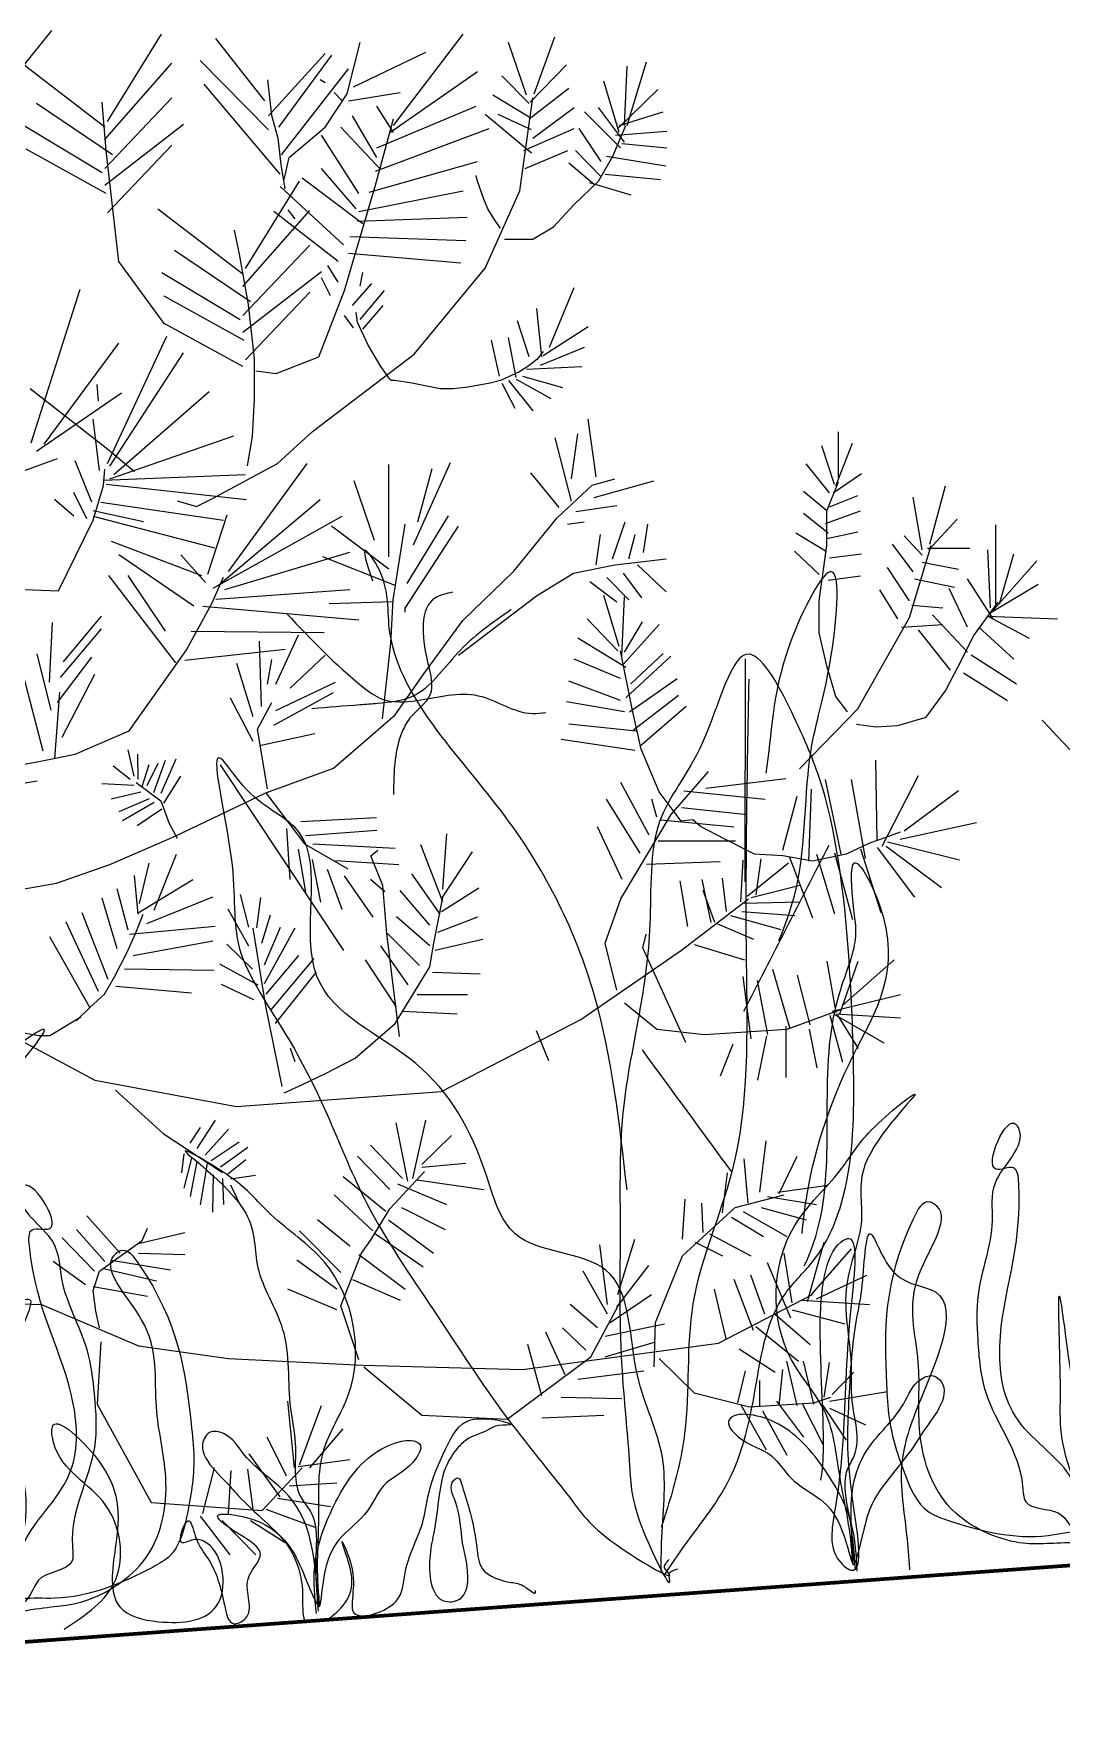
# Model space of a CAD drawing. Header units: millimetres. Extents: x 3779 to 7711, y 1445 to 3132.
# Drawn here: x 3963.8246 to 3964.0989, y 1451.5253 to 1451.9786 of the extents above; entities that cross this region are included whole.
import ezdxf

# ---------------------------------------------------------------- set-up
doc = ezdxf.new("R2010")
doc.units = ezdxf.units.MM
doc.layers.add('pluma 12', color=30, linetype='Continuous', lineweight=120)
doc.layers.add('VEJETACION', color=3, linetype='Continuous', lineweight=9)

# ---------------------------------------------------------------- blocks, each defined once
blk = doc.blocks.new('JGJGHJ')
at = {"layer": 'VEJETACION', "color": 84, "linetype": 'Continuous', "lineweight": 5, "ltscale": 0.1}
for p, q in [((1136.44926, 440.55328), (1136.44482, 440.49388)), ((1136.30739, 440.53521), (1136.33663, 440.48331)), ((1136.34574, 440.50807), (1136.34771, 440.5094)), ((1136.34841, 440.49985), (1136.34574, 440.50807)), ((1136.34847, 440.487), (1136.34841, 440.49985)), ((1136.34992, 440.45934), (1136.34847, 440.487)), ((1136.41638, 440.47829), (1136.41755, 440.48186)), ((1136.42602, 440.45222), (1136.41638, 440.47829)), ((1136.32161, 440.45457), (1136.3206, 440.45819)), ((1136.38918, 440.44999), (1136.3865, 440.45821))]:
    blk.add_line(p, q, dxfattribs=at)
for points in [[(1136.40751, 440.41401), (1136.40254, 440.46673), (1136.38235, 440.51585), (1136.35509, 440.56845), (1136.35266, 440.58602), (1136.35029, 440.58952), (1136.35151, 440.58132)], [(1136.37264, 440.57674), (1136.36796, 440.57555), (1136.36453, 440.55912), (1136.36457, 440.54974), (1136.35874, 440.54385), (1136.35641, 440.54032), (1136.35411, 440.53328), (1136.35298, 440.5239)], [(1136.32809, 440.57417), (1136.34696, 440.55317), (1136.35167, 440.54968), (1136.36106, 440.54855), (1136.37748, 440.54864), (1136.39158, 440.54285), (1136.3951, 440.54287)], [(1136.38792, 440.57096), (1136.37273, 440.56034), (1136.35988, 440.54972), (1136.35051, 440.5485), (1136.34582, 440.54847), (1136.33292, 440.5484)], [(1136.41014, 440.31082), (1136.41486, 440.31678), (1136.42902, 440.33467), (1136.43723, 440.35609), (1136.44778, 440.38345), (1136.45605, 440.39181), (1136.46429, 440.4061), (1136.47006, 440.43939), (1136.47109, 440.46908), (1136.46727, 440.51775), (1136.46123, 440.53672), (1136.45044, 440.55447), (1136.4363, 440.53183), (1136.42333, 440.51158), (1136.41873, 440.48424), (1136.4141, 440.46047), (1136.40828, 440.43668), (1136.40489, 440.40342), (1136.40271, 440.36778), (1136.40285, 440.34047), (1136.40532, 440.32267), (1136.41133, 440.30964), (1136.41132, 440.31082), (1136.41369, 440.31202)], [(1136.44983, 440.54777), (1136.44368, 440.47247), (1136.43578, 440.41679), (1136.42287, 440.38236), (1136.41814, 440.34797), (1136.41331, 440.33158), (1136.41008, 440.32338)], [(1136.40927, 440.31174), (1136.40989, 440.31932), (1136.41176, 440.34206), (1136.40671, 440.36443), (1136.40032, 440.39306), (1136.3769, 440.40447), (1136.37027, 440.4209), (1136.35373, 440.45178), (1136.32904, 440.47701), (1136.3272, 440.51555), (1136.31403, 440.528), (1136.30771, 440.53686), (1136.3085, 440.51018), (1136.30894, 440.48613), (1136.32026, 440.46083), (1136.32959, 440.43848), (1136.33794, 440.41546), (1136.35356, 440.38589), (1136.3715, 440.35502), (1136.38677, 440.33237), (1136.39869, 440.31893), (1136.41092, 440.31142), (1136.41026, 440.3124), (1136.41156, 440.31472)], [(1136.52715, 440.53122), (1136.57829, 440.45949), (1136.59822, 440.40559), (1136.60502, 440.35817), (1136.61007, 440.33365), (1136.61503, 440.32386), (1136.6167, 440.31732), (1136.61836, 440.31406)], [(1136.44211, 440.45937), (1136.46808, 440.50205)], [(1136.16985, 440.30522), (1136.16675, 440.32322), (1136.15259, 440.34818), (1136.12242, 440.36905), (1136.09631, 440.38093), (1136.1104, 440.36999), (1136.11743, 440.36702), (1136.12748, 440.36107), (1136.14559, 440.34614), (1136.1597, 440.3312), (1136.16172, 440.3272), (1136.17383, 440.31024), (1136.17978, 440.32329), (1136.18472, 440.33634), (1136.20659, 440.36849), (1136.21953, 440.38358), (1136.22851, 440.39064), (1136.23552, 440.39268), (1136.24652, 440.39574), (1136.24554, 440.39273), (1136.2366, 440.37766), (1136.22963, 440.36962), (1136.21465, 440.36053), (1136.19866, 440.35143), (1136.19073, 440.33637), (1136.17979, 440.32129), (1136.1758, 440.31726), (1136.17182, 440.31224), (1136.17472, 440.33128), (1136.18048, 440.38037), (1136.19936, 440.40951), (1136.2163, 440.42662), (1136.23221, 440.44974), (1136.25216, 440.46687), (1136.25416, 440.46788), (1136.24122, 440.45079), (1136.23427, 440.43873), (1136.22629, 440.43168), (1136.21739, 440.40961), (1136.20747, 440.39053), (1136.19651, 440.37946), (1136.18958, 440.3644), (1136.17875, 440.32729), (1136.17375, 440.32526), (1136.17177, 440.32125), (1136.16249, 440.37127), (1136.16238, 440.39229), (1136.14415, 440.42925), (1136.12095, 440.45916), (1136.09984, 440.47107), (1136.09281, 440.47504), (1136.10295, 440.45206), (1136.11602, 440.44412), (1136.12606, 440.43916), (1136.13317, 440.42218), (1136.14328, 440.40321), (1136.14935, 440.39222), (1136.15747, 440.37324), (1136.16465, 440.34224), (1136.16571, 440.33023), (1136.16778, 440.31822), (1136.17082, 440.31223), (1136.17281, 440.31424), (1136.1746, 440.35531), (1136.17245, 440.38333), (1136.1652, 440.41772), (1136.17008, 440.45141), (1136.171, 440.46744), (1136.17688, 440.4915), (1136.18588, 440.49555), (1136.18888, 440.49657), (1136.19188, 440.49759), (1136.19389, 440.4976), (1136.19889, 440.49763), (1136.2009, 440.49764)], [(1136.43578, 440.41679), (1136.41432, 440.45104)], [(1136.31657, 440.30717), (1136.31703, 440.31976), (1136.32273, 440.33449), (1136.33525, 440.34872), (1136.34259, 440.35138), (1136.34521, 440.3514), (1136.34732, 440.35036), (1136.34524, 440.34562), (1136.33687, 440.33981), (1136.33218, 440.33349), (1136.32486, 440.32715), (1136.31966, 440.3182), (1136.31761, 440.30927), (1136.31702, 440.32134), (1136.30904, 440.34176), (1136.30059, 440.35064), (1136.29531, 440.3569), (1136.29163, 440.35741), (1136.29006, 440.35583), (1136.29643, 440.34222), (1136.29802, 440.34013), (1136.3107, 440.3255), (1136.31389, 440.31817), (1136.31761, 440.30927), (1136.3176, 440.31137), (1136.31906, 440.33237), (1136.32159, 440.35022), (1136.32939, 440.36496), (1136.32553, 440.40062), (1136.31233, 440.41419), (1136.30388, 440.42359), (1136.2907, 440.43297), (1136.3055, 440.4152), (1136.30768, 440.40052), (1136.31302, 440.38376), (1136.31365, 440.36225), (1136.31423, 440.35281), (1136.31483, 440.33812), (1136.31695, 440.33446), (1136.31804, 440.32764), (1136.31754, 440.32239), (1136.31709, 440.3077)], [(1136.46145, 440.30793), (1136.46086, 440.32052), (1136.45501, 440.33518), (1136.44233, 440.34928), (1136.43497, 440.35187), (1136.43234, 440.35186), (1136.43025, 440.35079), (1136.43238, 440.34608), (1136.44081, 440.34036), (1136.44556, 440.33408), (1136.45295, 440.32783), (1136.45825, 440.31893), (1136.46039, 440.31003), (1136.46085, 440.3221), (1136.46862, 440.3426), (1136.47698, 440.35157), (1136.48219, 440.35789), (1136.48586, 440.35843), (1136.48745, 440.35687), (1136.48122, 440.34319), (1136.47966, 440.34109), (1136.46713, 440.32633), (1136.46402, 440.31896), (1136.46039, 440.31003), (1136.46038, 440.31212), (1136.4587, 440.3331), (1136.45598, 440.35093), (1136.44802, 440.36558), (1136.45151, 440.40128), (1136.46456, 440.41499), (1136.47292, 440.42448), (1136.48599, 440.434), (1136.47138, 440.41608), (1136.46936, 440.40138), (1136.4642, 440.38456), (1136.46379, 440.36304), (1136.46331, 440.35359), (1136.46287, 440.3389), (1136.46078, 440.33521), (1136.45977, 440.32839), (1136.46032, 440.32314), (1136.46093, 440.30845)], [(1136.23203, 440.30882), (1136.22774, 440.32559), (1136.21352, 440.33443), (1136.20563, 440.33702), (1136.20456, 440.34068), (1136.21506, 440.34126), (1136.224, 440.33816), (1136.22717, 440.33398), (1136.23036, 440.32665), (1136.23254, 440.31197), (1136.23254, 440.31092), (1136.2367, 440.31934), (1136.24031, 440.33195), (1136.25334, 440.34881), (1136.25587, 440.36772), (1136.24724, 440.4107), (1136.24827, 440.4149), (1136.253, 440.41493), (1136.24663, 440.42644), (1136.24612, 440.42538), (1136.25354, 440.41126), (1136.25517, 440.40129), (1136.26052, 440.38191), (1136.26163, 440.36985), (1136.26066, 440.35567), (1136.25292, 440.32992), (1136.25242, 440.32572), (1136.24404, 440.322), (1136.2383, 440.31515), (1136.2362, 440.31357), (1136.23935, 440.31358), (1136.25405, 440.31471), (1136.27133, 440.32424), (1136.27908, 440.34632), (1136.27794, 440.36521), (1136.27571, 440.38881), (1136.27036, 440.40715), (1136.27141, 440.40768), (1136.27616, 440.4035), (1136.28689, 440.36001), (1136.28694, 440.35109), (1136.28387, 440.33533), (1136.27867, 440.32533), (1136.27396, 440.32268), (1136.24722, 440.31625), (1136.23829, 440.31672), (1136.232, 440.31512), (1136.23043, 440.31353), (1136.23043, 440.31249), (1136.23875, 440.3288), (1136.24071, 440.35504), (1136.23901, 440.3797), (1136.23655, 440.34715), (1136.23453, 440.33297), (1136.23353, 440.32352), (1136.23251, 440.31722), (1136.23305, 440.31512)], [(1136.52826, 440.30651), (1136.53238, 440.32332), (1136.54651, 440.33232), (1136.55437, 440.33498), (1136.5554, 440.33866), (1136.54489, 440.33913), (1136.53599, 440.33594), (1136.53286, 440.33172), (1136.52975, 440.32436), (1136.52772, 440.30966), (1136.52773, 440.30861), (1136.52348, 440.31698), (1136.51974, 440.32955), (1136.50653, 440.34628), (1136.5038, 440.36515), (1136.51198, 440.40822), (1136.5109, 440.41242), (1136.50618, 440.41239), (1136.51242, 440.42397), (1136.51295, 440.42292), (1136.50567, 440.40871), (1136.50415, 440.39874), (1136.499, 440.37929), (1136.49802, 440.36722), (1136.49914, 440.35306), (1136.50715, 440.32739), (1136.5077, 440.32319), (1136.51612, 440.31957), (1136.52193, 440.31278), (1136.52404, 440.31121), (1136.52089, 440.3112), (1136.50618, 440.31217), (1136.48881, 440.32152), (1136.48082, 440.34352), (1136.48177, 440.36241), (1136.48374, 440.38604), (1136.4889, 440.40443), (1136.48784, 440.40495), (1136.48314, 440.40072), (1136.47287, 440.35712), (1136.47292, 440.3482), (1136.47615, 440.33247), (1136.48145, 440.32253), (1136.48619, 440.31993), (1136.513, 440.31378), (1136.52192, 440.31435), (1136.52823, 440.31281), (1136.52981, 440.31124), (1136.52982, 440.31019), (1136.52133, 440.32642), (1136.5191, 440.35264), (1136.52054, 440.37731), (1136.52334, 440.34479), (1136.52551, 440.33063), (1136.52661, 440.3212), (1136.5277, 440.3149), (1136.52718, 440.3128)]]:
    blk.add_spline(points, degree=3, dxfattribs=at)
for points, knots in [([(1136.4528, 440.47751), (1136.45498, 440.48184), (1136.46193, 440.49772), (1136.46263, 440.52533), (1136.47208, 440.54714), (1136.47855, 440.58668), (1136.45543, 440.54891), (1136.45506, 440.53278), (1136.45257, 440.5224)], [0.1792242, 0.1792242, 0.1792242, 0.1792242, 0.1937143, 0.2311012, 0.2550797, 0.2793033, 0.3016037, 0.3367139, 0.3367139, 0.3367139, 0.3367139]), ([(1136.45326, 440.39032), (1136.45404, 440.39168), (1136.46415, 440.4109), (1136.46009, 440.43876), (1136.46879, 440.46535), (1136.47412, 440.47571), (1136.4731, 440.48549), (1136.47322, 440.5032), (1136.48787, 440.47018), (1136.46927, 440.44724), (1136.45704, 440.41879), (1136.45381, 440.40253), (1136.45322, 440.39907)], [1.6937456, 1.6937456, 1.6937456, 1.6937456, 1.6984352, 1.7590359, 1.7699303, 1.7833718, 1.7914099, 1.8029502, 1.8157902, 1.8572899, 1.8958941, 1.9063034, 1.9063034, 1.9063034, 1.9063034]), ([(1136.45356, 440.33294), (1136.45422, 440.3357), (1136.45683, 440.3554), (1136.45402, 440.39169), (1136.46883, 440.39869), (1136.46269, 440.36901), (1136.46132, 440.34904), (1136.45772, 440.32759), (1136.45367, 440.31367), (1136.46407, 440.3035), (1136.46025, 440.33455), (1136.46222, 440.35074), (1136.46475, 440.37106), (1136.46869, 440.38331), (1136.47094, 440.40571), (1136.47536, 440.38352), (1136.4974, 440.38166), (1136.48161, 440.35363), (1136.47361, 440.33439), (1136.47544, 440.31951), (1136.47539, 440.31037), (1136.47541, 440.30807), (1136.47541, 440.3073)], [2.0382333, 2.0382333, 2.0382333, 2.0382333, 2.0474859, 2.1038583, 2.1084542, 2.129251, 2.1628675, 2.1818065, 2.1957765, 2.2015201, 2.222475, 2.2466167, 2.2675717, 2.2770411, 2.2920292, 2.3045509, 2.3163788, 2.3470203, 2.3640922, 2.3847617, 2.3893549, 2.3916515, 2.3916515, 2.3916515, 2.3916515]), ([(1136.2491, 440.30787), (1136.25505, 440.31117), (1136.26724, 440.31794), (1136.26549, 440.34335), (1136.25004, 440.35029), (1136.24922, 440.36676), (1136.26783, 440.34738), (1136.26545, 440.33339), (1136.26062, 440.31191), (1136.27612, 440.30676), (1136.29468, 440.30731), (1136.29259, 440.32768), (1136.2851, 440.32957), (1136.28008, 440.32696), (1136.28463, 440.33782), (1136.28583, 440.32798), (1136.29022, 440.32243), (1136.29195, 440.31462), (1136.29295, 440.30487), (1136.30104, 440.30804), (1136.29619, 440.317), (1136.30668, 440.32528), (1136.29665, 440.32945), (1136.29073, 440.33595), (1136.30645, 440.33392), (1136.31234, 440.32426), (1136.31364, 440.313), (1136.31261, 440.30668), (1136.31346, 440.30505)], [0, 0, 0, 0, 0.0190631, 0.0390751, 0.0609662, 0.0651734, 0.0786481, 0.1041588, 0.1199359, 0.1309978, 0.1477208, 0.1647541, 0.1679551, 0.1706381, 0.1767941, 0.1812877, 0.1888183, 0.2013194, 0.206984, 0.2103121, 0.2209479, 0.2278061, 0.2408305, 0.2434606, 0.2481966, 0.2705155, 0.2768482, 0.2843473, 0.2843473, 0.2843473, 0.2843473]), ([(1136.31886, 440.30505), (1136.32086, 440.30605), (1136.32823, 440.31171), (1136.32667, 440.31865), (1136.324, 440.32832), (1136.32945, 440.31477), (1136.3223, 440.30352), (1136.33986, 440.30695), (1136.34076, 440.3191), (1136.3468, 440.32755), (1136.34896, 440.33902), (1136.35351, 440.34748), (1136.35875, 440.35627), (1136.36553, 440.35573), (1136.3683, 440.35557), (1136.37345, 440.35326), (1136.36819, 440.35416), (1136.36515, 440.35206), (1136.36048, 440.35135), (1136.35675, 440.34805), (1136.35328, 440.34348), (1136.35137, 440.33586), (1136.3499, 440.32764), (1136.34715, 440.31903), (1136.34716, 440.30699), (1136.35618, 440.3078), (1136.35845, 440.31478), (1136.35628, 440.32344), (1136.35709, 440.33197), (1136.35401, 440.33902), (1136.35733, 440.34104), (1136.35837, 440.3359), (1136.35972, 440.33081), (1136.36067, 440.32294), (1136.36071, 440.31439), (1136.36812, 440.31166), (1136.37207, 440.31113), (1136.37549, 440.30752), (1136.3754, 440.30886), (1136.37539, 440.30906)], [0.291158, 0.291158, 0.291158, 0.291158, 0.2968189, 0.3110572, 0.3132257, 0.3208833, 0.3329791, 0.3443383, 0.3528353, 0.3672007, 0.3748583, 0.3870919, 0.3975073, 0.4006648, 0.406031, 0.408384, 0.4115412, 0.4148691, 0.4210279, 0.4243966, 0.4296567, 0.4379725, 0.44767, 0.4541753, 0.4671859, 0.4714285, 0.4761329, 0.4866641, 0.4977581, 0.5035431, 0.5047196, 0.5070718, 0.5146018, 0.5241264, 0.5300063, 0.5384901, 0.5424974, 0.5455653, 0.5460912, 0.5460912, 0.5460912, 0.5460912])]:
    blk.add_open_spline(points, degree=3, knots=knots, dxfattribs=at)
blk = doc.blocks.new('5')
for p, q in [((0.15444, 0.85823), (0.17166, 0.87982)), ((0.20264, 0.82919), (0.23276, 0.87776)), ((0.29015, 0.84075), (0.26289, 0.87545)), ((0.33607, 0.8446), (0.34323, 0.87313)), ((0.36189, 0.82687), (0.40062, 0.87776)), ((0.43577, 0.84384), (0.42574, 0.87313)), ((0.44008, 0.8446), (0.45156, 0.87622)), ((0.20119, 0.82609), (0.15385, 0.86234)), ((0.20119, 0.81916), (0.2385, 0.86157)), ((0.2923, 0.82456), (0.25428, 0.86311)), ((0.2923, 0.83227), (0.32387, 0.86697)), ((0.29804, 0.82609), (0.32745, 0.86619)), ((0.33965, 0.84847), (0.37981, 0.86773)), ((0.43793, 0.83998), (0.45802, 0.86079)), ((0.4903, 0.82687), (0.49173, 0.86003)), ((0.49173, 0.82687), (0.50249, 0.86234)), ((0.29875, 0.79989), (0.25644, 0.85)), ((0.29178, 0.85234), (0.29401, 0.83269)), ((0.29947, 0.81067), (0.33678, 0.85848)), ((0.32387, 0.85078), (0.321, 0.85232)), ((0.35973, 0.82301), (0.40851, 0.85694)), ((0.43721, 0.83921), (0.42214, 0.85463)), ((0.48743, 0.82301), (0.47882, 0.85154)), ((0.20119, 0.80297), (0.2385, 0.8423)), ((0.32387, 0.82609), (0.33607, 0.8446)), ((0.33319, 0.84075), (0.32889, 0.84538)), ((0.33678, 0.84075), (0.36547, 0.84538)), ((0.43721, 0.83149), (0.41713, 0.84384)), ((0.43219, 0.79064), (0.43936, 0.8423)), ((0.43721, 0.83072), (0.45944, 0.84769)), ((0.48671, 0.82533), (0.50894, 0.84692)), ((0.2055, 0.81067), (0.16317, 0.83921)), ((0.20192, 0.813), (0.19976, 0.83998)), ((0.29401, 0.83269), (0.29741, 0.81981)), ((0.35256, 0.80914), (0.33893, 0.83227)), ((0.36189, 0.82301), (0.35256, 0.83767)), ((0.35256, 0.81453), (0.4078, 0.83767)), ((0.43865, 0.81145), (0.41283, 0.83304)), ((0.43865, 0.82456), (0.41999, 0.83304)), ((0.43936, 0.81993), (0.46232, 0.8369)), ((0.48815, 0.81453), (0.46805, 0.83458)), ((0.4903, 0.81762), (0.47595, 0.8369)), ((0.48743, 0.82687), (0.51182, 0.83458)), ((0.19976, 0.80066), (0.156, 0.82687)), ((0.20119, 0.79372), (0.24495, 0.82764)), ((0.30378, 0.80914), (0.32387, 0.82609)), ((0.35471, 0.8022), (0.33248, 0.82609)), ((0.35184, 0.79372), (0.36189, 0.83072)), ((0.35184, 0.80143), (0.41497, 0.82533)), ((0.43434, 0.813), (0.46232, 0.82533)), ((0.47739, 0.80683), (0.46518, 0.82533)), ((0.48384, 0.80991), (0.49101, 0.82687)), ((0.48527, 0.82148), (0.51396, 0.82378)), ((0.20192, 0.78909), (0.15744, 0.81377)), ((0.20908, 0.75131), (0.20192, 0.813)), ((0.20264, 0.7783), (0.2385, 0.81608)), ((0.29741, 0.81981), (0.29906, 0.8052)), ((0.34252, 0.78909), (0.32172, 0.82148)), ((0.43506, 0.80297), (0.45873, 0.813)), ((0.47739, 0.79834), (0.46304, 0.813)), ((0.48886, 0.81684), (0.51396, 0.81453)), ((0.29906, 0.8052), (0.30129, 0.79174)), ((0.30091, 0.7968), (0.30378, 0.80914)), ((0.34109, 0.78061), (0.32172, 0.80297)), ((0.34826, 0.78986), (0.40851, 0.80683)), ((0.47379, 0.79372), (0.45944, 0.80606)), ((0.47595, 0.79603), (0.48384, 0.80991)), ((0.48025, 0.80991), (0.51325, 0.80452)), ((0.27947, 0.74729), (0.30959, 0.79586)), ((0.34467, 0.77213), (0.31095, 0.79757)), ((0.33463, 0.73512), (0.35184, 0.79372)), ((0.40851, 0.79603), (0.4078, 0.79911)), ((0.41211, 0.78601), (0.40851, 0.79603)), ((0.46232, 0.78292), (0.47595, 0.79603)), ((0.47093, 0.79526), (0.49388, 0.78831)), ((0.47954, 0.79989), (0.51038, 0.7968)), ((0.33391, 0.76056), (0.29875, 0.79294)), ((0.34252, 0.77907), (0.40062, 0.79064)), ((0.41426, 0.78061), (0.41211, 0.78601)), ((0.41283, 0.74746), (0.43219, 0.79064)), ((0.27802, 0.7442), (0.23068, 0.78044)), ((0.27802, 0.73726), (0.31533, 0.77967)), ((0.33104, 0.75131), (0.29517, 0.77907)), ((0.30299, 0.77997), (0.30693, 0.77494)), ((0.3418, 0.77367), (0.40278, 0.77599)), ((0.41856, 0.77367), (0.41426, 0.78061)), ((0.45083, 0.77059), (0.46232, 0.78292)), ((0.27609, 0.75529), (0.27327, 0.76875)), ((0.33749, 0.76519), (0.40206, 0.76288)), ((0.42143, 0.76982), (0.41856, 0.77367)), ((0.43936, 0.76365), (0.45083, 0.77059)), ((0.28232, 0.72877), (0.24, 0.75731)), ((0.27802, 0.72107), (0.31533, 0.7604)), ((0.33678, 0.75594), (0.39919, 0.75053)), ((0.42358, 0.76365), (0.4286, 0.76365)), ((0.4286, 0.76365), (0.43936, 0.76365)), ((0.2342, 0.71661), (0.20908, 0.75131)), ((0.28114, 0.72726), (0.27609, 0.75529)), ((0.33104, 0.73975), (0.3253, 0.749)), ((0.37336, 0.69965), (0.41283, 0.74746)), ((0.27659, 0.71876), (0.23283, 0.74497)), ((0.27802, 0.71182), (0.32178, 0.74574)), ((0.32674, 0.73204), (0.32172, 0.74206)), ((0.33893, 0.72664), (0.3497, 0.73897)), ((0.34323, 0.73744), (0.34467, 0.74515)), ((0.44869, 0.70351), (0.46232, 0.73667)), ((0.1603, 0.65031), (0.18756, 0.7359)), ((0.27875, 0.70719), (0.23427, 0.73187)), ((0.27947, 0.6964), (0.31533, 0.73418)), ((0.28449, 0.69696), (0.28114, 0.72726)), ((0.32027, 0.69812), (0.33463, 0.73512)), ((0.34323, 0.71893), (0.35686, 0.73512)), ((0.33965, 0.7143), (0.33463, 0.72124)), ((0.3418, 0.71739), (0.34109, 0.72278)), ((0.34467, 0.71353), (0.35615, 0.72664)), ((0.43721, 0.69812), (0.43076, 0.71816)), ((0.44439, 0.69812), (0.44151, 0.7251)), ((0.20264, 0.63874), (0.23563, 0.70968)), ((0.27796, 0.69271), (0.2342, 0.71661)), ((0.34754, 0.70505), (0.3418, 0.71739)), ((0.43004, 0.68655), (0.42574, 0.70891)), ((0.4451, 0.69889), (0.47021, 0.71507)), ((0.16748, 0.64954), (0.20908, 0.70582)), ((0.20407, 0.63721), (0.24495, 0.70042)), ((0.31669, 0.65648), (0.37336, 0.69965)), ((0.35471, 0.69271), (0.34754, 0.70505)), ((0.42071, 0.68732), (0.41641, 0.70736)), ((0.4451, 0.70119), (0.44151, 0.69657)), ((0.44367, 0.69349), (0.46805, 0.70351)), ((0.28449, 0.6745), (0.28449, 0.69696)), ((0.28513, 0.69041), (0.29661, 0.68886)), ((0.29661, 0.68886), (0.32027, 0.69812)), ((0.35973, 0.68578), (0.35471, 0.69271)), ((0.43148, 0.68963), (0.42143, 0.68501)), ((0.43649, 0.69271), (0.43148, 0.68963)), ((0.43577, 0.69118), (0.46662, 0.69271)), ((0.44151, 0.69657), (0.43649, 0.69271)), ((0.20192, 0.64723), (0.15959, 0.68038)), ((0.19761, 0.67343), (0.19689, 0.68269)), ((0.36045, 0.68501), (0.35973, 0.68578)), ((0.36261, 0.68501), (0.36045, 0.68501)), ((0.37193, 0.68347), (0.36261, 0.68501)), ((0.38771, 0.68038), (0.37193, 0.68347)), ((0.39489, 0.68038), (0.38771, 0.68038)), ((0.40206, 0.68115), (0.39489, 0.68038)), ((0.41569, 0.68347), (0.40206, 0.68115)), ((0.42143, 0.68501), (0.41569, 0.68347)), ((0.42214, 0.68347), (0.42932, 0.66957)), ((0.42574, 0.68501), (0.43936, 0.66804)), ((0.43004, 0.68578), (0.44941, 0.67498)), ((0.43361, 0.68732), (0.45586, 0.68115)), ((0.16317, 0.64568), (0.21053, 0.67806)), ((0.20622, 0.63257), (0.2593, 0.67884)), ((0.28337, 0.65374), (0.28449, 0.6745)), ((0.19832, 0.63488), (0.19473, 0.66342)), ((0.47461, 0.63133), (0.47005, 0.6634)), ((0.20407, 0.63027), (0.27293, 0.65417)), ((0.28056, 0.63748), (0.28337, 0.65374)), ((0.29732, 0.63874), (0.31669, 0.65648)), ((0.46094, 0.61769), (0.45183, 0.65308)), ((0.46094, 0.63022), (0.46441, 0.65529)), ((0.60938, 0.63087), (0.60938, 0.65631)), ((0.21769, 0.63412), (0.20192, 0.64723)), ((0.60722, 0.62701), (0.60005, 0.6486)), ((0.60794, 0.62624), (0.61726, 0.65014)), ((0.1566, 0.63491), (0.17483, 0.64159)), ((0.19403, 0.61716), (0.1847, 0.64028)), ((0.20048, 0.62641), (0.20119, 0.63566)), ((0.26146, 0.61947), (0.29732, 0.63874)), ((0.27006, 0.57861), (0.31383, 0.63874)), ((0.35923, 0.58672), (0.35923, 0.63815)), ((0.37289, 0.59354), (0.39349, 0.63925)), ((0.37528, 0.60626), (0.3833, 0.63594)), ((0.454, 0.61418), (0.43817, 0.63354)), ((0.60435, 0.62238), (0.59144, 0.63857)), ((0.6065, 0.62238), (0.62229, 0.63317)), ((0.19473, 0.60713), (0.20048, 0.62641)), ((0.20048, 0.6295), (0.27939, 0.63257)), ((0.20192, 0.62718), (0.2801, 0.6187)), ((0.3512, 0.59593), (0.33993, 0.62912)), ((0.45292, 0.60847), (0.47244, 0.62672)), ((0.47244, 0.62672), (0.48502, 0.63022)), ((0.47352, 0.6199), (0.5067, 0.62912)), ((0.60291, 0.61236), (0.60938, 0.62854)), ((0.6603, 0.59385), (0.66891, 0.62624)), ((0.18398, 0.60945), (0.17322, 0.6187)), ((0.19115, 0.6079), (0.18398, 0.62256)), ((0.19905, 0.61716), (0.26719, 0.60713)), ((0.24137, 0.61793), (0.25213, 0.61485)), ((0.25213, 0.61485), (0.26146, 0.61947)), ((0.26433, 0.57089), (0.321, 0.6187)), ((0.46333, 0.61197), (0.4861, 0.61529)), ((0.60291, 0.61236), (0.59, 0.62315)), ((0.60435, 0.61468), (0.62013, 0.62084)), ((0.656, 0.59076), (0.65099, 0.62007)), ((0.17538, 0.56781), (0.19473, 0.60713)), ((0.19473, 0.61253), (0.22272, 0.60636)), ((0.19473, 0.60945), (0.26217, 0.59171)), ((0.25858, 0.57707), (0.26935, 0.61022)), ((0.26146, 0.56935), (0.33319, 0.60945)), ((0.36161, 0.56275), (0.36834, 0.60497)), ((0.36942, 0.57197), (0.39241, 0.60957)), ((0.42885, 0.57879), (0.45292, 0.60847)), ((0.45856, 0.60497), (0.46788, 0.60626)), ((0.48371, 0.58561), (0.49065, 0.60626)), ((0.50085, 0.58911), (0.50323, 0.60497)), ((0.60363, 0.60003), (0.59, 0.61082)), ((0.6022, 0.60542), (0.62157, 0.61236)), ((0.60291, 0.59309), (0.60291, 0.61236)), ((0.65959, 0.59076), (0.67537, 0.60774)), ((0.6969, 0.55915), (0.6969, 0.60465)), ((0.20478, 0.59557), (0.255, 0.5763)), ((0.35923, 0.5799), (0.32735, 0.60386)), ((0.36834, 0.55814), (0.39805, 0.60386)), ((0.47461, 0.58229), (0.47699, 0.59925)), ((0.49282, 0.58561), (0.49629, 0.59925)), ((0.6022, 0.59), (0.58569, 0.60003)), ((0.60291, 0.59694), (0.62013, 0.60079)), ((0.656, 0.58768), (0.64596, 0.59848)), ((0.2507, 0.55932), (0.20908, 0.58787)), ((0.25715, 0.57244), (0.24352, 0.58787)), ((0.26791, 0.56859), (0.33749, 0.5894)), ((0.3627, 0.57086), (0.32258, 0.58672)), ((0.48502, 0.58229), (0.51343, 0.58561)), ((0.59861, 0.5769), (0.58498, 0.59)), ((0.59861, 0.56224), (0.60291, 0.59309)), ((0.60435, 0.58614), (0.62229, 0.58846)), ((0.65099, 0.57844), (0.6395, 0.59385)), ((0.64882, 0.55299), (0.66102, 0.59309)), ((0.65887, 0.59154), (0.68254, 0.59154)), ((0.69402, 0.5584), (0.69258, 0.59076)), ((0.69905, 0.5607), (0.70693, 0.58846)), ((0.24065, 0.52771), (0.20334, 0.5763)), ((0.23491, 0.54546), (0.21411, 0.5763)), ((0.40043, 0.55132), (0.42885, 0.57879)), ((0.44142, 0.56515), (0.46203, 0.57768)), ((0.46203, 0.57768), (0.48502, 0.58229)), ((0.48957, 0.57768), (0.49976, 0.56386)), ((0.49759, 0.58229), (0.51343, 0.56736)), ((0.60363, 0.57381), (0.62157, 0.57613)), ((0.64882, 0.56224), (0.63664, 0.58075)), ((0.656, 0.58384), (0.67609, 0.57998)), ((0.6933, 0.55453), (0.71984, 0.5846)), ((0.13223, 0.56954), (0.17538, 0.56781)), ((0.26074, 0.56088), (0.26719, 0.57552)), ((0.26289, 0.56318), (0.33749, 0.56859)), ((0.47114, 0.57307), (0.4861, 0.56165)), ((0.48046, 0.57529), (0.49282, 0.56275)), ((0.64237, 0.55222), (0.63233, 0.56841)), ((0.65169, 0.57457), (0.67393, 0.56996)), ((0.68111, 0.54759), (0.67107, 0.56918)), ((0.69546, 0.55222), (0.68111, 0.57457)), ((0.6933, 0.5553), (0.72056, 0.5715)), ((0.24639, 0.53466), (0.26074, 0.56088)), ((0.25572, 0.55932), (0.34252, 0.55162)), ((0.36161, 0.56165), (0.32605, 0.56054)), ((0.36031, 0.53879), (0.36161, 0.56275)), ((0.36834, 0.55593), (0.36834, 0.55814)), ((0.39805, 0.53197), (0.44142, 0.56515)), ((0.48741, 0.5368), (0.47881, 0.56533)), ((0.48886, 0.53141), (0.49029, 0.56456)), ((0.59861, 0.54451), (0.59861, 0.56224)), ((0.65027, 0.55993), (0.66749, 0.5584)), ((0.68469, 0.54297), (0.69832, 0.56147)), ((0.17044, 0.51707), (0.17217, 0.55021)), ((0.17829, 0.52838), (0.19931, 0.55371)), ((0.37875, 0.52164), (0.40043, 0.55132)), ((0.4867, 0.53449), (0.46949, 0.55222)), ((0.48957, 0.52678), (0.50965, 0.54914)), ((0.49029, 0.53372), (0.50033, 0.55068)), ((0.62013, 0.5021), (0.64882, 0.55299)), ((0.64452, 0.54759), (0.66749, 0.54914)), ((0.68111, 0.53372), (0.66174, 0.55453)), ((0.69187, 0.55376), (0.73133, 0.55222)), ((0.69258, 0.55376), (0.71554, 0.54143)), ((0.17656, 0.51967), (0.19931, 0.5467)), ((0.24926, 0.54546), (0.32316, 0.54469)), ((0.28831, 0.50339), (0.28723, 0.53989)), ((0.29633, 0.51593), (0.30891, 0.54339)), ((0.35576, 0.49657), (0.36031, 0.53879)), ((0.491, 0.52523), (0.46446, 0.54143)), ((0.60291, 0.52601), (0.59861, 0.54451)), ((0.67179, 0.5237), (0.65385, 0.54605)), ((0.67609, 0.52601), (0.68469, 0.54297)), ((0.68757, 0.54759), (0.70693, 0.52986)), ((0.16698, 0.47862), (0.15381, 0.52928)), ((0.17137, 0.50135), (0.16352, 0.53279)), ((0.17483, 0.50565), (0.19399, 0.53098)), ((0.21483, 0.48993), (0.24639, 0.53466)), ((0.24567, 0.52926), (0.30163, 0.53543)), ((0.29178, 0.51593), (0.29417, 0.52957)), ((0.30436, 0.51372), (0.32388, 0.53197)), ((0.48814, 0.51907), (0.46231, 0.52986)), ((0.4946, 0.5021), (0.48814, 0.53449)), ((0.491, 0.50827), (0.51612, 0.53141)), ((0.49388, 0.51599), (0.51181, 0.53294)), ((0.68326, 0.53218), (0.70837, 0.51599)), ((0.17749, 0.48642), (0.19572, 0.52137)), ((0.28376, 0.49768), (0.27465, 0.52736)), ((0.3627, 0.49878), (0.37875, 0.52164)), ((0.60794, 0.50905), (0.60291, 0.52601)), ((0.66891, 0.51213), (0.67609, 0.52601)), ((0.67896, 0.52215), (0.70335, 0.50673)), ((0.17606, 0.5115), (0.17319, 0.4745)), ((0.29525, 0.49307), (0.32843, 0.51132)), ((0.29633, 0.50118), (0.32952, 0.51703)), ((0.48814, 0.50673), (0.45944, 0.51752)), ((0.49316, 0.50057), (0.5197, 0.51907)), ((0.65816, 0.49748), (0.66891, 0.51213)), ((0.28376, 0.48404), (0.27118, 0.508)), ((0.28614, 0.49086), (0.29417, 0.5056)), ((0.49029, 0.50057), (0.45801, 0.50596)), ((0.49961, 0.47975), (0.4946, 0.5021)), ((0.49531, 0.49054), (0.52042, 0.50981)), ((0.49889, 0.48129), (0.52473, 0.50365)), ((0.58779, 0.46867), (0.62013, 0.5021)), ((0.6144, 0.50057), (0.60794, 0.50905)), ((0.32843, 0.4691), (0.3627, 0.49878)), ((0.49674, 0.48977), (0.45944, 0.49363)), ((0.61941, 0.49363), (0.63017, 0.49208)), ((0.63017, 0.49208), (0.64237, 0.49285)), ((0.64237, 0.49285), (0.65816, 0.49748)), ((0.1847, 0.47683), (0.21483, 0.48993)), ((0.29178, 0.45767), (0.28614, 0.49086)), ((0.28723, 0.48164), (0.31802, 0.48846)), ((0.49602, 0.47897), (0.45514, 0.48514)), ((0.11444, 0.46351), (0.16532, 0.47299)), ((0.16532, 0.47299), (0.1847, 0.47683)), ((0.21761, 0.46468), (0.21414, 0.47924)), ((0.21978, 0.46302), (0.21956, 0.47685)), ((0.22845, 0.45565), (0.23496, 0.47353)), ((0.23257, 0.45528), (0.24081, 0.47427)), ((0.50965, 0.45585), (0.49961, 0.47975)), ((0.6309, 0.42886), (0.63017, 0.47358)), ((0.21522, 0.46284), (0.2059, 0.47021)), ((0.22195, 0.45897), (0.22585, 0.47113)), ((0.22477, 0.45952), (0.23084, 0.47187)), ((0.23409, 0.44956), (0.24342, 0.46468)), ((0.2907, 0.45546), (0.32843, 0.4691)), ((0.51625, 0.44335), (0.53706, 0.46724)), ((0.53562, 0.458), (0.5801, 0.4634)), ((0.61081, 0.42115), (0.6022, 0.46279)), ((0.62443, 0.41884), (0.61655, 0.46279)), ((0.63376, 0.42577), (0.65385, 0.4651)), ((0.11549, 0.45419), (0.16352, 0.46199)), ((0.21739, 0.45952), (0.19961, 0.46044)), ((0.2213, 0.45583), (0.20481, 0.45178)), ((0.21869, 0.46118), (0.23236, 0.45085)), ((0.24038, 0.43131), (0.2907, 0.45546)), ((0.2907, 0.45546), (0.31238, 0.42689)), ((0.50406, 0.43178), (0.48828, 0.46109)), ((0.52185, 0.43966), (0.50965, 0.45585)), ((0.52343, 0.45646), (0.56862, 0.45183)), ((0.57852, 0.42347), (0.58641, 0.45353)), ((0.59287, 0.41729), (0.59431, 0.45739)), ((0.64596, 0.43425), (0.67609, 0.45662)), ((0.22585, 0.45196), (0.20893, 0.44477)), ((0.22867, 0.44993), (0.2111, 0.43979)), ((0.23301, 0.44625), (0.21913, 0.43703)), ((0.23236, 0.45085), (0.23691, 0.43832)), ((0.49903, 0.42176), (0.48038, 0.45183)), ((0.50836, 0.44181), (0.5055, 0.45183)), ((0.52199, 0.4472), (0.55858, 0.44335)), ((0.23691, 0.43832), (0.24146, 0.43021)), ((0.30219, 0.43555), (0.30414, 0.40716)), ((0.31021, 0.43942), (0.35229, 0.44164)), ((0.31282, 0.43168), (0.35251, 0.43463)), ((0.48899, 0.40712), (0.47537, 0.43641)), ((0.48828, 0.39631), (0.51625, 0.44335)), ((0.51052, 0.44026), (0.55141, 0.43641)), ((0.52831, 0.44041), (0.52185, 0.43966)), ((0.53261, 0.43657), (0.52831, 0.44041)), ((0.54624, 0.42963), (0.53261, 0.43657)), ((0.6438, 0.42963), (0.68613, 0.43888)), ((0.20395, 0.41546), (0.24038, 0.43131)), ((0.31238, 0.42689), (0.33646, 0.41306)), ((0.31694, 0.42689), (0.3627, 0.42449)), ((0.38928, 0.39477), (0.37709, 0.42639)), ((0.38928, 0.40171), (0.39143, 0.43255)), ((0.50908, 0.4287), (0.55212, 0.4287)), ((0.54768, 0.42886), (0.54624, 0.42963)), ((0.56274, 0.42115), (0.54768, 0.42886)), ((0.62658, 0.42732), (0.61368, 0.42115)), ((0.63519, 0.4304), (0.62658, 0.42732)), ((0.6309, 0.42501), (0.65169, 0.39725)), ((0.6438, 0.43349), (0.63519, 0.4304)), ((0.63592, 0.42577), (0.66675, 0.40264)), ((0.63664, 0.4281), (0.67681, 0.41806)), ((0.22044, 0.39383), (0.22596, 0.41613)), ((0.22873, 0.39012), (0.24117, 0.42132)), ((0.3087, 0.42394), (0.31282, 0.40016)), ((0.3165, 0.41823), (0.32127, 0.39444)), ((0.32952, 0.41767), (0.36487, 0.41546)), ((0.38856, 0.39631), (0.40577, 0.42253)), ((0.50262, 0.4156), (0.54351, 0.41713)), ((0.55499, 0.39477), (0.55642, 0.41791)), ((0.55858, 0.39785), (0.58153, 0.41636)), ((0.57852, 0.42038), (0.56274, 0.42115)), ((0.56361, 0.39863), (0.56647, 0.41868)), ((0.59502, 0.41729), (0.57852, 0.42038)), ((0.58212, 0.41961), (0.59502, 0.38569)), ((0.61368, 0.42115), (0.59502, 0.41729)), ((0.59718, 0.42115), (0.60722, 0.38799)), ((0.60722, 0.42192), (0.61726, 0.38492)), ((0.62157, 0.42423), (0.63305, 0.38877)), ((0.17423, 0.40514), (0.20395, 0.41546)), ((0.21974, 0.38789), (0.21766, 0.40944)), ((0.21974, 0.38863), (0.25017, 0.40721)), ((0.32496, 0.41288), (0.33299, 0.39057)), ((0.33429, 0.40919), (0.35034, 0.38615)), ((0.34904, 0.40735), (0.35706, 0.40053)), ((0.38784, 0.38784), (0.37206, 0.4102)), ((0.52558, 0.3809), (0.52128, 0.40634)), ((0.5385, 0.38321), (0.53347, 0.40712)), ((0.54711, 0.38938), (0.54494, 0.40788)), ((0.14777, 0.40053), (0.17423, 0.40514)), ((0.20799, 0.36856), (0.19969, 0.3968)), ((0.21421, 0.37897), (0.20799, 0.402)), ((0.22459, 0.38269), (0.26123, 0.39754)), ((0.28137, 0.38062), (0.2766, 0.39868)), ((0.28571, 0.38025), (0.28809, 0.39703)), ((0.38211, 0.38167), (0.36561, 0.40094)), ((0.38427, 0.37165), (0.38928, 0.39709)), ((0.38856, 0.38938), (0.40937, 0.40248)), ((0.54064, 0.38321), (0.53419, 0.40094)), ((0.56073, 0.39709), (0.58799, 0.40403)), ((0.20314, 0.35147), (0.18863, 0.38863)), ((0.21836, 0.37748), (0.22251, 0.38789)), ((0.28137, 0.36993), (0.26988, 0.39057)), ((0.28853, 0.37159), (0.2933, 0.38744)), ((0.47967, 0.37165), (0.48828, 0.39631)), ((0.52199, 0.36779), (0.5593, 0.39631)), ((0.55571, 0.38938), (0.58513, 0.38707)), ((0.55714, 0.39401), (0.58727, 0.39477)), ((0.19762, 0.34478), (0.17963, 0.38343)), ((0.2149, 0.37674), (0.26261, 0.38121)), ((0.2907, 0.33656), (0.28376, 0.38007)), ((0.29004, 0.3596), (0.29894, 0.38062)), ((0.29004, 0.34928), (0.30718, 0.38025)), ((0.38211, 0.3701), (0.36345, 0.3863)), ((0.38641, 0.37782), (0.40865, 0.3863)), ((0.54208, 0.38244), (0.56216, 0.37396)), ((0.54925, 0.38707), (0.57723, 0.37936)), ((0.19277, 0.33587), (0.17066, 0.37525)), ((0.21351, 0.36633), (0.21836, 0.37748)), ((0.21697, 0.36485), (0.26123, 0.37303)), ((0.28332, 0.35721), (0.26901, 0.37103)), ((0.36991, 0.34851), (0.35485, 0.3701)), ((0.37637, 0.35931), (0.35843, 0.37705)), ((0.38211, 0.35855), (0.38427, 0.37165)), ((0.38498, 0.36779), (0.41153, 0.37396)), ((0.48612, 0.34543), (0.47967, 0.37165)), ((0.52917, 0.37087), (0.55714, 0.36239)), ((0.2066, 0.35296), (0.21351, 0.36633)), ((0.28657, 0.34836), (0.2651, 0.35997)), ((0.29091, 0.3432), (0.30913, 0.36477)), ((0.29373, 0.33453), (0.31759, 0.36311)), ((0.36345, 0.33618), (0.34624, 0.36239)), ((0.46603, 0.32924), (0.52199, 0.36779)), ((0.60808, 0.33309), (0.60305, 0.36162)), ((0.61023, 0.33232), (0.62028, 0.36162)), ((0.61166, 0.33695), (0.64037, 0.36239)), ((0.20108, 0.3433), (0.2066, 0.35296)), ((0.21214, 0.35742), (0.26192, 0.35668)), ((0.29612, 0.32697), (0.31889, 0.35555)), ((0.36274, 0.32692), (0.38211, 0.35855)), ((0.38353, 0.35545), (0.41009, 0.35469)), ((0.56073, 0.31844), (0.55642, 0.35314)), ((0.57006, 0.32075), (0.56432, 0.35083)), ((0.58225, 0.32461), (0.57293, 0.35699)), ((0.59373, 0.32616), (0.58656, 0.35392)), ((0.19277, 0.33587), (0.20108, 0.3433)), ((0.20729, 0.34776), (0.24948, 0.34404)), ((0.28419, 0.34006), (0.26619, 0.34873)), ((0.37493, 0.34312), (0.40291, 0.34312)), ((0.60593, 0.33387), (0.64395, 0.34312)), ((0.17066, 0.32026), (0.18794, 0.33067)), ((0.18518, 0.32844), (0.19277, 0.33587)), ((0.18794, 0.33067), (0.18518, 0.32844)), ((0.2998, 0.29195), (0.2907, 0.33656)), ((0.36704, 0.33387), (0.39717, 0.33232)), ((0.49043, 0.33849), (0.50836, 0.32384)), ((0.58081, 0.32384), (0.61023, 0.33464)), ((0.60449, 0.33155), (0.61166, 0.30533)), ((0.60664, 0.33232), (0.63462, 0.31614)), ((0.60808, 0.33232), (0.64395, 0.33001)), ((0.60879, 0.33155), (0.62028, 0.31304)), ((0.14681, 0.32153), (0.19559, 0.29531)), ((0.15613, 0.32175), (0.16443, 0.32026)), ((0.3405, 0.30765), (0.36274, 0.32692)), ((0.38856, 0.28915), (0.46603, 0.32924)), ((0.50836, 0.32384), (0.5349, 0.32075)), ((0.5349, 0.32075), (0.58081, 0.32384)), ((0.5801, 0.32538), (0.5801, 0.29686)), ((0.59302, 0.32384), (0.59732, 0.30225)), ((0.16443, 0.32026), (0.17066, 0.32026)), ((0.55069, 0.31536), (0.54351, 0.29763)), ((0.56934, 0.31999), (0.56432, 0.29531)), ((0.324, 0.29917), (0.3405, 0.30765)), ((0.19559, 0.29531), (0.2745, 0.28066)), ((0.30104, 0.28838), (0.31109, 0.293)), ((0.31109, 0.293), (0.324, 0.29917)), ((0.2072, 0.28974), (0.23366, 0.26577)), ((0.2745, 0.28066), (0.38856, 0.28915)), ((0.23366, 0.26577), (0.26662, 0.24402)), ((0.24862, 0.26024), (0.25448, 0.26909)), ((0.25253, 0.25729), (0.26272, 0.27315)), ((0.25708, 0.25361), (0.27009, 0.26817)), ((0.36977, 0.23919), (0.36331, 0.27158)), ((0.37264, 0.24073), (0.37981, 0.27311)), ((0.37766, 0.24845), (0.39417, 0.26463)), ((0.26033, 0.25066), (0.27595, 0.26098)), ((0.26554, 0.24715), (0.28072, 0.25803)), ((0.3669, 0.24073), (0.34896, 0.25923)), ((0.56562, 0.23302), (0.5692, 0.26155)), ((0.24515, 0.25434), (0.24385, 0.24384)), ((0.24949, 0.25195), (0.24515, 0.23517)), ((0.25231, 0.2501), (0.24862, 0.23056)), ((0.25816, 0.249), (0.25426, 0.22595)), ((0.26944, 0.2431), (0.27963, 0.25121)), ((0.35973, 0.23456), (0.3418, 0.25306)), ((0.37766, 0.2469), (0.40205, 0.2492)), ((0.55915, 0.22685), (0.55701, 0.25153)), ((0.57638, 0.23225), (0.58641, 0.25306)), ((0.26142, 0.24273), (0.2612, 0.2219)), ((0.26662, 0.2407), (0.26727, 0.22614)), ((0.27118, 0.24052), (0.28506, 0.24255)), ((0.27118, 0.2372), (0.27616, 0.22651)), ((0.35757, 0.22223), (0.3339, 0.2415)), ((0.35973, 0.22377), (0.3791, 0.24459)), ((0.36403, 0.23764), (0.39129, 0.22608)), ((0.3748, 0.23996), (0.4121, 0.23456)), ((0.5448, 0.22146), (0.54768, 0.24382)), ((0.57565, 0.23302), (0.60363, 0.23688)), ((0.3504, 0.21143), (0.32888, 0.23148)), ((0.52257, 0.20681), (0.52401, 0.22917)), ((0.53405, 0.21067), (0.53333, 0.22685)), ((0.55199, 0.22454), (0.57925, 0.23148)), ((0.56991, 0.23071), (0.59718, 0.22608)), ((0.2098, 0.1991), (0.19114, 0.21991)), ((0.33749, 0.20296), (0.31955, 0.21761)), ((0.34896, 0.20604), (0.35973, 0.22377)), ((0.35901, 0.21761), (0.38412, 0.1991)), ((0.36619, 0.22454), (0.39057, 0.2122)), ((0.52257, 0.19756), (0.55199, 0.22454)), ((0.54983, 0.21914), (0.56776, 0.20834)), ((0.55629, 0.22223), (0.58068, 0.20834)), ((0.56633, 0.22454), (0.59144, 0.21761)), ((0.20119, 0.19447), (0.18541, 0.2122)), ((0.21985, 0.2045), (0.24566, 0.21067)), ((0.22199, 0.20604), (0.22487, 0.21297)), ((0.33247, 0.1883), (0.30952, 0.21143)), ((0.35184, 0.2099), (0.37838, 0.19139)), ((0.53764, 0.2099), (0.56059, 0.19756)), ((0.19545, 0.18907), (0.17752, 0.20758)), ((0.20908, 0.19679), (0.22199, 0.20604)), ((0.21985, 0.1991), (0.24566, 0.19833)), ((0.33247, 0.1698), (0.34394, 0.1991)), ((0.34251, 0.19833), (0.36834, 0.17905)), ((0.34394, 0.1991), (0.34896, 0.20604)), ((0.48097, 0.17057), (0.47666, 0.20372)), ((0.4867, 0.17598), (0.49602, 0.20681)), ((0.52974, 0.20526), (0.5448, 0.19756)), ((0.58355, 0.17134), (0.57925, 0.1991)), ((0.59216, 0.17212), (0.60148, 0.20526)), ((0.59431, 0.17598), (0.61655, 0.20142)), ((0.19043, 0.18136), (0.1725, 0.19447)), ((0.19473, 0.17828), (0.19832, 0.18907)), ((0.19832, 0.18907), (0.20908, 0.19679)), ((0.20046, 0.19062), (0.22988, 0.18368)), ((0.20478, 0.19525), (0.23778, 0.18984)), ((0.33031, 0.17905), (0.30807, 0.19525)), ((0.48097, 0.16517), (0.46733, 0.18907)), ((0.48598, 0.16903), (0.50391, 0.19215)), ((0.50751, 0.16055), (0.52257, 0.19756)), ((0.58283, 0.16286), (0.56991, 0.1937)), ((0.19473, 0.18059), (0.22487, 0.1752)), ((0.33892, 0.18444), (0.36547, 0.17288)), ((0.56203, 0.15592), (0.55127, 0.18444)), ((0.56848, 0.16517), (0.56059, 0.18676)), ((0.59718, 0.17365), (0.62516, 0.18676)), ((0.11009, 0.17212), (0.16604, 0.17057)), ((0.16604, 0.17057), (0.21985, 0.14744)), ((0.19617, 0.16672), (0.19473, 0.17828)), ((0.33031, 0.16749), (0.30305, 0.17905)), ((0.47523, 0.15746), (0.46016, 0.17057)), ((0.47163, 0.14128), (0.48814, 0.17212)), ((0.4824, 0.16055), (0.50535, 0.17598)), ((0.54696, 0.1513), (0.5405, 0.17905)), ((0.54266, 0.14898), (0.59502, 0.17598)), ((0.58929, 0.17288), (0.62658, 0.17057)), ((0.19832, 0.15746), (0.19617, 0.16672)), ((0.34251, 0.13973), (0.33247, 0.1698)), ((0.57422, 0.16517), (0.59359, 0.14822)), ((0.58355, 0.16749), (0.61295, 0.15978)), ((0.4573, 0.13125), (0.44653, 0.15515)), ((0.46877, 0.14513), (0.45585, 0.15746)), ((0.47953, 0.15284), (0.51252, 0.15978)), ((0.50679, 0.13587), (0.50751, 0.16055)), ((0.56346, 0.15824), (0.58713, 0.13895)), ((0.19904, 0.14975), (0.19688, 0.11506)), ((0.21985, 0.14744), (0.27005, 0.1405)), ((0.43362, 0.13433), (0.54266, 0.14898)), ((0.44438, 0.11969), (0.43648, 0.14822)), ((0.47953, 0.14128), (0.50751, 0.14975)), ((0.55413, 0.14589), (0.57422, 0.13279)), ((0.27005, 0.1405), (0.34466, 0.13665)), ((0.34466, 0.13665), (0.43362, 0.13433)), ((0.34538, 0.13587), (0.37766, 0.10889)), ((0.42501, 0.10658), (0.47163, 0.14128)), ((0.46446, 0.12894), (0.50105, 0.13357)), ((0.50965, 0.1405), (0.52903, 0.12123)), ((0.55341, 0.11582), (0.55772, 0.13357)), ((0.57638, 0.11429), (0.57852, 0.13433)), ((0.58641, 0.11429), (0.58068, 0.13895)), ((0.59575, 0.11506), (0.59, 0.13895)), ((0.60148, 0.11891), (0.60435, 0.13819)), ((0.60579, 0.12046), (0.61798, 0.13279)), ((0.56562, 0.11352), (0.56562, 0.12817)), ((0.19688, 0.11506), (0.22702, 0.06032)), ((0.30664, 0.07959), (0.30305, 0.1166)), ((0.30952, 0.08113), (0.32171, 0.11429)), ((0.45514, 0.11891), (0.48886, 0.11814)), ((0.52903, 0.12123), (0.55988, 0.11352)), ((0.55485, 0.11506), (0.5692, 0.08962)), ((0.55988, 0.11352), (0.59575, 0.11582)), ((0.57494, 0.1166), (0.59, 0.09655)), ((0.58929, 0.11506), (0.60076, 0.0927)), ((0.59575, 0.11582), (0.60507, 0.11891)), ((0.60076, 0.11429), (0.61368, 0.09501)), ((0.60435, 0.1166), (0.63664, 0.122)), ((0.37766, 0.10889), (0.42501, 0.10658)), ((0.44438, 0.10735), (0.47881, 0.10889)), ((0.56705, 0.1112), (0.58068, 0.08654)), ((0.60435, 0.11274), (0.62443, 0.1035)), ((0.30234, 0.07496), (0.29158, 0.09655)), ((0.31525, 0.07959), (0.3339, 0.10118)), ((0.29875, 0.0634), (0.28153, 0.08731)), ((0.25572, 0.05415), (0.26216, 0.07959)), ((0.27005, 0.05415), (0.27149, 0.07805)), ((0.28369, 0.05646), (0.28082, 0.07882)), ((0.2887, 0.0557), (0.31095, 0.07959)), ((0.30879, 0.08036), (0.33749, 0.08422)), ((0.30377, 0.06956), (0.33031, 0.07111)), ((0.22702, 0.06032), (0.2887, 0.0557)), ((0.29732, 0.06263), (0.32673, 0.058)), ((0.25427, 0.05261), (0.27077, 0.03102)), ((0.26647, 0.05029), (0.28513, 0.03102)), ((0.28225, 0.05029), (0.30163, 0.03795)), ((0.29086, 0.05646), (0.31812, 0.04644))]:
    blk.add_line(p, q)
blk = doc.blocks.new('KJKHJK')
at = {"layer": 'VEJETACION', "linetype": 'Continuous', "xscale": 0.599999999999909, "yscale": 0.599999999999909, "zscale": 0.599999999999909}
blk.add_blockref('5', (1136.25456, 439.16233), dxfattribs=at)

msp = doc.modelspace()

# ---------------------------------------------------------------- linework, layer by layer
at = {"layer": 'pluma 12'}
msp.add_line((3963.4998, 1451.52527), (3978.4998, 1452.62487), dxfattribs=at)

# ---------------------------------------------------------------- block references
at = {"layer": 'VEJETACION', "linetype": 'Continuous', "xscale": 0.8, "yscale": 0.8, "zscale": 0.8}
msp.add_blockref('KJKHJK', (3054.74329, 1100.22731), dxfattribs=at)
at = {"layer": 'VEJETACION', "linetype": 'Continuous', "rotation": 4.155122451854342}
msp.add_blockref('JGJGHJ', (2862.47355, 930.07252), dxfattribs=at)

doc.saveas('drawing.dxf')
